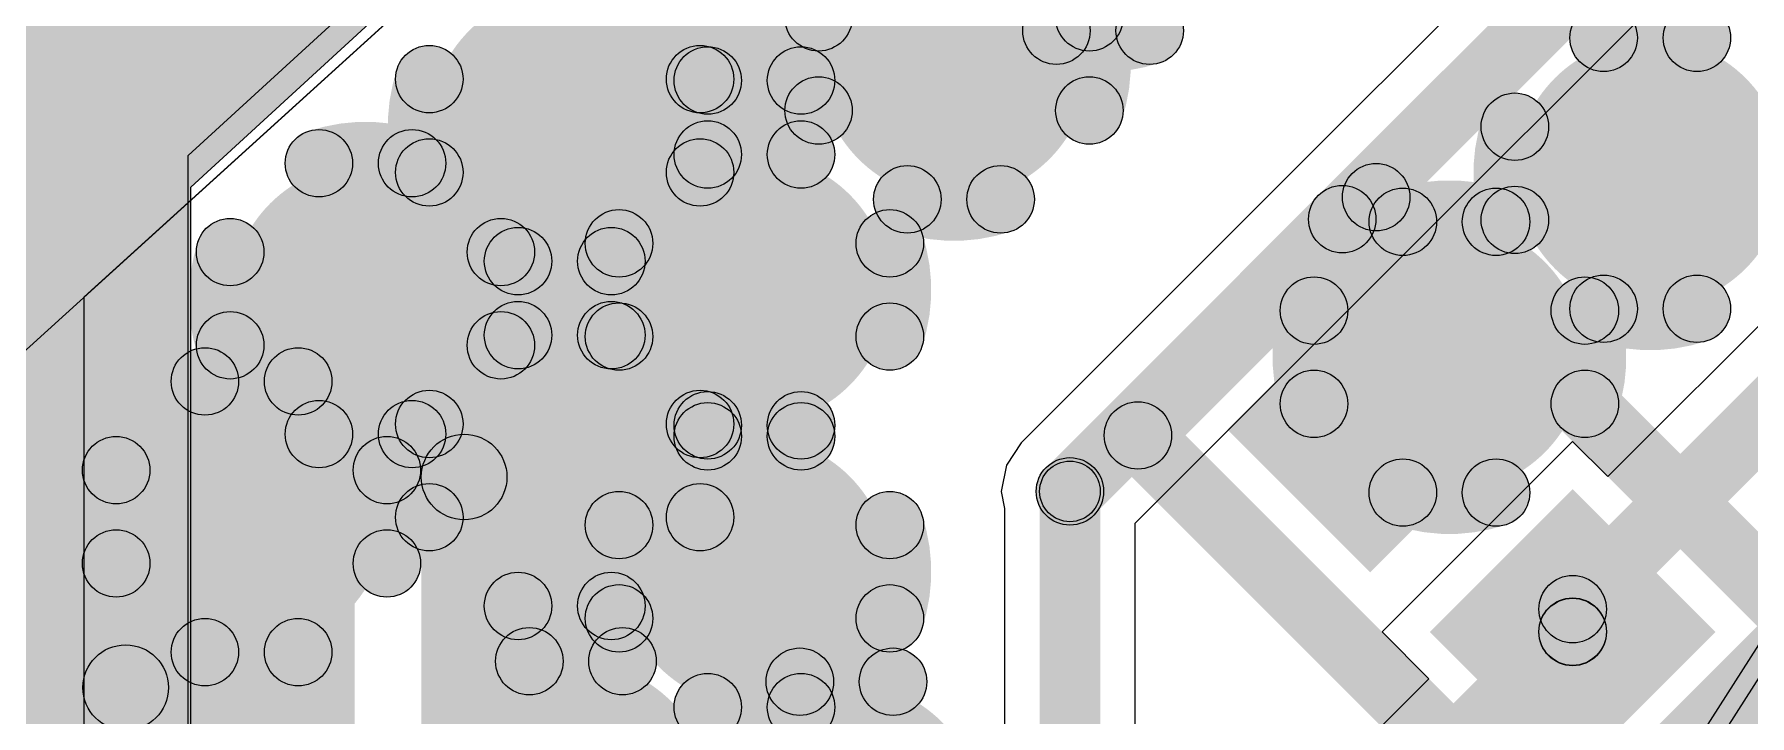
# Model space of a CAD drawing. Header units: millimetres. Extents: x -1.43 to 1.09, y -0.91 to 0.99.
# Drawn here: x -1.144 to -0.9436, y 0.1285 to 0.2081 of the extents above; entities that cross this region are included whole.
import ezdxf

# ---------------------------------------------------------------- set-up
doc = ezdxf.new("R2010")
doc.units = ezdxf.units.MM
doc.header["$MEASUREMENT"] = 0
for name, color, linetype in [('BottomLayer', 5, 'Continuous'), ('InternalPlane1', 76, 'Continuous'), ('InternalPlane2', 16, 'Continuous'), ('KeepOutLayer', 6, 'Continuous'), ('TopLayer', 1, 'Continuous'), ('TopOverlay', 2, 'Continuous'), ('TopPaste', 8, 'Continuous'), ('TopSolder', 216, 'Continuous'), ('ViaHoleLayer', 16, 'Continuous')]:
    doc.layers.add(name, color=color, linetype=linetype)

# ---------------------------------------------------------------- blocks, each defined once
blk = doc.blocks.new('24___________________13')
at = {"layer": 'TopLayer'}
for points in [[(-0.04528, 0.03806), (-0.00984, 0.03806), (-0.00984, 0.00656), (-0.04528, 0.00656)], [(0.00984, 0.03806), (0.04528, 0.03806), (0.04528, 0.00656), (0.00984, 0.00656)], [(-0.04528, -0.00525), (-0.00984, -0.00525), (-0.00984, -0.03674), (-0.04528, -0.03674)], [(0.00984, -0.00525), (0.04528, -0.00525), (0.04528, -0.03674), (0.00984, -0.03674)]]:
    blk.add_hatch(color=1, dxfattribs=at).paths.add_polyline_path(points)
at = {"layer": 'TopOverlay'}
h = blk.add_hatch(color=2, dxfattribs=at)
edge = h.paths.add_edge_path()
edge.add_arc((-0.05118, 0.04396), 0.00197, 0, 360)
h = blk.add_hatch(color=2, dxfattribs=at)
edge = h.paths.add_edge_path()
edge.add_arc((-0.05118, 0.04396), 0.00197, 0, 360)
for points in [[(-0.05118, 0.042), (-0.05118, 0.04593), (0.05118, 0.04593), (0.05118, 0.042)], [(-0.05315, 0.04396), (-0.04921, 0.04396), (-0.04921, -0.04265), (-0.05315, -0.04265)], [(0.04921, 0.04396), (0.05315, 0.04396), (0.05315, -0.04265), (0.04921, -0.04265)], [(-0.05118, -0.04462), (-0.05118, -0.04068), (0.05118, -0.04068), (0.05118, -0.04462)]]:
    blk.add_hatch(color=2, dxfattribs=at).paths.add_polyline_path(points)
h = blk.add_hatch(color=2, dxfattribs=at)
edge = h.paths.add_edge_path()
edge.add_arc((0.05118, 0.04396), 0.00197, 0, 360)
h = blk.add_hatch(color=2, dxfattribs=at)
edge = h.paths.add_edge_path()
edge.add_arc((0.05118, 0.04396), 0.00197, 0, 360)
h = blk.add_hatch(color=2, dxfattribs=at)
edge = h.paths.add_edge_path()
edge.add_arc((-0.05118, -0.04265), 0.00197, 0, 360)
h = blk.add_hatch(color=2, dxfattribs=at)
edge = h.paths.add_edge_path()
edge.add_arc((-0.05118, -0.04265), 0.00197, 0, 360)
h = blk.add_hatch(color=2, dxfattribs=at)
edge = h.paths.add_edge_path()
edge.add_arc((0.05118, -0.04265), 0.00197, 0, 360)
h = blk.add_hatch(color=2, dxfattribs=at)
edge = h.paths.add_edge_path()
edge.add_arc((0.05118, -0.04265), 0.00197, 0, 360)
at = {"layer": 'TopPaste'}
for points in [[(-0.04528, 0.03806), (-0.00984, 0.03806), (-0.00984, 0.00656), (-0.04528, 0.00656)], [(0.00984, 0.03806), (0.04528, 0.03806), (0.04528, 0.00656), (0.00984, 0.00656)], [(-0.04528, -0.00525), (-0.00984, -0.00525), (-0.00984, -0.03674), (-0.04528, -0.03674)], [(0.00984, -0.00525), (0.04528, -0.00525), (0.04528, -0.03674), (0.00984, -0.03674)]]:
    blk.add_hatch(color=8, dxfattribs=at).paths.add_polyline_path(points)
at = {"layer": 'TopSolder'}
for points in [[(-0.04528, 0.03806), (-0.00984, 0.03806), (-0.00984, 0.00656), (-0.04528, 0.00656)], [(0.00984, 0.03806), (0.04528, 0.03806), (0.04528, 0.00656), (0.00984, 0.00656)], [(-0.04528, -0.00525), (-0.00984, -0.00525), (-0.00984, -0.03674), (-0.04528, -0.03674)], [(0.00984, -0.00525), (0.04528, -0.00525), (0.04528, -0.03674), (0.00984, -0.03674)]]:
    blk.add_hatch(color=216, dxfattribs=at).paths.add_polyline_path(points)
at = {"layer": 'TopOverlay'}
for centre in [(-0.05118, 0.04396), (-0.05118, 0.04396), (0.05118, 0.04396), (0.05118, 0.04396), (-0.05118, -0.04265), (-0.05118, -0.04265), (0.05118, -0.04265), (0.05118, -0.04265)]:
    blk.add_circle(centre, 0.00197, dxfattribs=at)
blk = doc.blocks.new('P________0402__1005__16')
at = {"layer": 'TopLayer'}
for points in [[(-0.02854, 0.01181), (-0.00492, 0.01181), (-0.00492, -0.01181), (-0.02854, -0.01181)], [(0.00492, 0.01181), (0.02854, 0.01181), (0.02854, -0.01181), (0.00492, -0.01181)]]:
    blk.add_hatch(color=1, dxfattribs=at).paths.add_polyline_path(points)
at = {"layer": 'TopOverlay'}
h = blk.add_hatch(color=2, dxfattribs=at)
edge = h.paths.add_edge_path()
edge.add_arc((-0.03543, 0.01969), 0.00394, 0, 360)
h = blk.add_hatch(color=2, dxfattribs=at)
edge = h.paths.add_edge_path()
edge.add_arc((-0.03543, 0.01969), 0.00394, 0, 360)
for points in [[(-0.03543, 0.01575), (-0.03543, 0.02362), (0.03543, 0.02362), (0.03543, 0.01575)], [(-0.0315, -0.01968), (-0.03937, -0.01968), (-0.03937, 0.01969), (-0.0315, 0.01969)], [(0.03937, -0.01968), (0.0315, -0.01968), (0.0315, 0.01969), (0.03937, 0.01969)], [(-0.03543, -0.02362), (-0.03543, -0.01575), (0.03543, -0.01575), (0.03543, -0.02362)]]:
    blk.add_hatch(color=2, dxfattribs=at).paths.add_polyline_path(points)
h = blk.add_hatch(color=2, dxfattribs=at)
edge = h.paths.add_edge_path()
edge.add_arc((0.03543, 0.01969), 0.00394, 0, 360)
h = blk.add_hatch(color=2, dxfattribs=at)
edge = h.paths.add_edge_path()
edge.add_arc((0.03543, 0.01969), 0.00394, 0, 360)
h = blk.add_hatch(color=2, dxfattribs=at)
edge = h.paths.add_edge_path()
edge.add_arc((-0.03543, -0.01968), 0.00394, 0, 360)
h = blk.add_hatch(color=2, dxfattribs=at)
edge = h.paths.add_edge_path()
edge.add_arc((-0.03543, -0.01968), 0.00394, 0, 360)
h = blk.add_hatch(color=2, dxfattribs=at)
edge = h.paths.add_edge_path()
edge.add_arc((0.03543, -0.01968), 0.00394, 0, 360)
h = blk.add_hatch(color=2, dxfattribs=at)
edge = h.paths.add_edge_path()
edge.add_arc((0.03543, -0.01968), 0.00394, 0, 360)
at = {"layer": 'TopPaste'}
for points in [[(-0.02854, 0.01181), (-0.00492, 0.01181), (-0.00492, -0.01181), (-0.02854, -0.01181)], [(0.00492, 0.01181), (0.02854, 0.01181), (0.02854, -0.01181), (0.00492, -0.01181)]]:
    blk.add_hatch(color=8, dxfattribs=at).paths.add_polyline_path(points)
at = {"layer": 'TopSolder'}
for points in [[(-0.02854, 0.01181), (-0.00492, 0.01181), (-0.00492, -0.01181), (-0.02854, -0.01181)], [(0.00492, 0.01181), (0.02854, 0.01181), (0.02854, -0.01181), (0.00492, -0.01181)]]:
    blk.add_hatch(color=216, dxfattribs=at).paths.add_polyline_path(points)
at = {"layer": 'TopOverlay'}
for centre in [(-0.03543, 0.01969), (-0.03543, 0.01969), (0.03543, 0.01969), (0.03543, 0.01969), (-0.03543, -0.01968), (-0.03543, -0.01968), (0.03543, -0.01968), (0.03543, -0.01968)]:
    blk.add_circle(centre, 0.00394, dxfattribs=at)
blk = doc.blocks.new('P________0402__1005__35')
at = {"layer": 'TopLayer'}
for points in [[(-0.0315, 0.01181), (-0.00787, 0.01181), (-0.00787, -0.01181), (-0.0315, -0.01181)], [(0.00787, 0.01181), (0.0315, 0.01181), (0.0315, -0.01181), (0.00787, -0.01181)]]:
    blk.add_hatch(color=1, dxfattribs=at).paths.add_polyline_path(points)
at = {"layer": 'TopOverlay'}
h = blk.add_hatch(color=2, dxfattribs=at)
edge = h.paths.add_edge_path()
edge.add_arc((-0.04429, 0.02461), 0.005, 0, 360)
h = blk.add_hatch(color=2, dxfattribs=at)
edge = h.paths.add_edge_path()
edge.add_arc((-0.04429, 0.02461), 0.005, 0, 360)
for points in [[(-0.04429, 0.01961), (-0.04429, 0.02961), (0.04429, 0.02961), (0.04429, 0.01961)], [(-0.04929, 0.02461), (-0.03929, 0.02461), (-0.03929, -0.02461), (-0.04929, -0.02461)], [(0.03929, 0.02461), (0.04929, 0.02461), (0.04929, -0.02461), (0.03929, -0.02461)], [(-0.04429, -0.02961), (-0.04429, -0.01961), (0.04429, -0.01961), (0.04429, -0.02961)]]:
    blk.add_hatch(color=2, dxfattribs=at).paths.add_polyline_path(points)
h = blk.add_hatch(color=2, dxfattribs=at)
edge = h.paths.add_edge_path()
edge.add_arc((0.04429, 0.02461), 0.005, 0, 360)
h = blk.add_hatch(color=2, dxfattribs=at)
edge = h.paths.add_edge_path()
edge.add_arc((0.04429, 0.02461), 0.005, 0, 360)
h = blk.add_hatch(color=2, dxfattribs=at)
edge = h.paths.add_edge_path()
edge.add_arc((-0.04429, -0.02461), 0.005, 0, 360)
h = blk.add_hatch(color=2, dxfattribs=at)
edge = h.paths.add_edge_path()
edge.add_arc((-0.04429, -0.02461), 0.005, 0, 360)
h = blk.add_hatch(color=2, dxfattribs=at)
edge = h.paths.add_edge_path()
edge.add_arc((0.04429, -0.02461), 0.005, 0, 360)
h = blk.add_hatch(color=2, dxfattribs=at)
edge = h.paths.add_edge_path()
edge.add_arc((0.04429, -0.02461), 0.005, 0, 360)
at = {"layer": 'TopPaste'}
for points in [[(-0.0315, 0.01181), (-0.00787, 0.01181), (-0.00787, -0.01181), (-0.0315, -0.01181)], [(0.00787, 0.01181), (0.0315, 0.01181), (0.0315, -0.01181), (0.00787, -0.01181)]]:
    blk.add_hatch(color=8, dxfattribs=at).paths.add_polyline_path(points)
at = {"layer": 'TopSolder'}
for points in [[(-0.0315, 0.01181), (-0.00787, 0.01181), (-0.00787, -0.01181), (-0.0315, -0.01181)], [(0.00787, 0.01181), (0.0315, 0.01181), (0.0315, -0.01181), (0.00787, -0.01181)]]:
    blk.add_hatch(color=216, dxfattribs=at).paths.add_polyline_path(points)
at = {"layer": 'TopOverlay'}
for centre in [(-0.04429, 0.02461), (-0.04429, 0.02461), (0.04429, 0.02461), (0.04429, 0.02461), (-0.04429, -0.02461), (-0.04429, -0.02461), (0.04429, -0.02461), (0.04429, -0.02461)]:
    blk.add_circle(centre, 0.005, dxfattribs=at)
blk = doc.blocks.new('P________0402__1005__69')
at = {"layer": 'TopLayer'}
for points in [[(-0.0315, 0.01181), (-0.00787, 0.01181), (-0.00787, -0.01181), (-0.0315, -0.01181)], [(0.00787, 0.01181), (0.0315, 0.01181), (0.0315, -0.01181), (0.00787, -0.01181)]]:
    blk.add_hatch(color=1, dxfattribs=at).paths.add_polyline_path(points)
at = {"layer": 'TopOverlay'}
h = blk.add_hatch(color=2, dxfattribs=at)
edge = h.paths.add_edge_path()
edge.add_arc((-0.04429, 0.02461), 0.005, 0, 360)
h = blk.add_hatch(color=2, dxfattribs=at)
edge = h.paths.add_edge_path()
edge.add_arc((-0.04429, 0.02461), 0.005, 0, 360)
for points in [[(0.04429, 0.02961), (0.04429, 0.01961), (-0.04429, 0.01961), (-0.04429, 0.02961)], [(-0.04929, 0.02461), (-0.03929, 0.02461), (-0.03929, -0.02461), (-0.04929, -0.02461)], [(0.03929, 0.02461), (0.04929, 0.02461), (0.04929, -0.02461), (0.03929, -0.02461)], [(0.04429, -0.01961), (0.04429, -0.02961), (-0.04429, -0.02961), (-0.04429, -0.01961)]]:
    blk.add_hatch(color=2, dxfattribs=at).paths.add_polyline_path(points)
h = blk.add_hatch(color=2, dxfattribs=at)
edge = h.paths.add_edge_path()
edge.add_arc((0.04429, 0.02461), 0.005, 0, 360)
h = blk.add_hatch(color=2, dxfattribs=at)
edge = h.paths.add_edge_path()
edge.add_arc((0.04429, 0.02461), 0.005, 0, 360)
h = blk.add_hatch(color=2, dxfattribs=at)
edge = h.paths.add_edge_path()
edge.add_arc((-0.04429, -0.02461), 0.005, 0, 360)
h = blk.add_hatch(color=2, dxfattribs=at)
edge = h.paths.add_edge_path()
edge.add_arc((-0.04429, -0.02461), 0.005, 0, 360)
h = blk.add_hatch(color=2, dxfattribs=at)
edge = h.paths.add_edge_path()
edge.add_arc((0.04429, -0.02461), 0.005, 0, 360)
h = blk.add_hatch(color=2, dxfattribs=at)
edge = h.paths.add_edge_path()
edge.add_arc((0.04429, -0.02461), 0.005, 0, 360)
at = {"layer": 'TopPaste'}
for points in [[(-0.0315, 0.01181), (-0.00787, 0.01181), (-0.00787, -0.01181), (-0.0315, -0.01181)], [(0.00787, 0.01181), (0.0315, 0.01181), (0.0315, -0.01181), (0.00787, -0.01181)]]:
    blk.add_hatch(color=8, dxfattribs=at).paths.add_polyline_path(points)
at = {"layer": 'TopSolder'}
for points in [[(-0.0315, 0.01181), (-0.00787, 0.01181), (-0.00787, -0.01181), (-0.0315, -0.01181)], [(0.00787, 0.01181), (0.0315, 0.01181), (0.0315, -0.01181), (0.00787, -0.01181)]]:
    blk.add_hatch(color=216, dxfattribs=at).paths.add_polyline_path(points)
at = {"layer": 'TopOverlay'}
for centre in [(-0.04429, 0.02461), (-0.04429, 0.02461), (0.04429, 0.02461), (0.04429, 0.02461), (-0.04429, -0.02461), (-0.04429, -0.02461), (0.04429, -0.02461), (0.04429, -0.02461)]:
    blk.add_circle(centre, 0.005, dxfattribs=at)

msp = doc.modelspace()

# ---------------------------------------------------------------- hatches: boundary and pattern name
at = {"layer": 'BottomLayer'}
h = msp.add_hatch(color=5, dxfattribs=at)
edge = h.paths.add_edge_path()
edge.add_arc((-1.05987, 0.21852), 0.01181, 0, 360)
h = msp.add_hatch(color=5, dxfattribs=at)
edge = h.paths.add_edge_path()
edge.add_arc((-1.03655, 0.20464), 0.01181, 0, 360)
h = msp.add_hatch(color=5, dxfattribs=at)
edge = h.paths.add_edge_path()
edge.add_arc((-1.08204, 0.19741), 0.01181, 0, 360)
h = msp.add_hatch(color=5, dxfattribs=at)
edge = h.paths.add_edge_path()
edge.add_arc((-0.95519, 0.19185), 0.01181, 0, 360)
h = msp.add_hatch(color=5, dxfattribs=at)
edge = h.paths.add_edge_path()
edge.add_arc((-1.10531, 0.1772), 0.01181, 0, 360)
h = msp.add_hatch(color=5, dxfattribs=at)
edge = h.paths.add_edge_path()
edge.add_arc((-1.05987, 0.17823), 0.01181, 0, 360)
h = msp.add_hatch(color=5, dxfattribs=at)
edge = h.paths.add_edge_path()
edge.add_arc((-0.97866, 0.17037), 0.01181, 0, 360)
h = msp.add_hatch(color=5, dxfattribs=at)
edge = h.paths.add_edge_path()
edge.add_arc((-1.08204, 0.15712), 0.01181, 0, 360)
h = msp.add_hatch(color=5, dxfattribs=at)
edge = h.paths.add_edge_path()
edge.add_arc((-1.11863, 0.15172), 0.01181, 0, 360)
h = msp.add_hatch(color=5, dxfattribs=at)
edge = h.paths.add_edge_path()
edge.add_arc((-1.05987, 0.1453), 0.01181, 0, 360)
h = msp.add_hatch(color=5, dxfattribs=at)
edge = h.paths.add_edge_path()
edge.add_arc((-1.08073, 0.11902), 0.01181, 0, 360)
at = {"layer": 'InternalPlane1'}
for points in [[(-1.18421, 0.20953), (-1.14785, 0.16993), (-0.99531, 0.31001), (-1.03167, 0.3496)], [(-1.18975, 0.00516), (-1.12573, 0.00516), (-1.12573, 0.21226), (-1.18975, 0.21226)], [(-1.01342, -0.00752), (-1.0267, 0.00095), (-0.92706, 0.15702), (-0.91379, 0.14855)]]:
    msp.add_hatch(color=76, dxfattribs=at).paths.add_polyline_path(points)
h = msp.add_hatch(color=76, dxfattribs=at)
edge = h.paths.add_edge_path()
edge.add_arc((-1.05237, 0.21008), 0.00394, 0, 360)
h = msp.add_hatch(color=76, dxfattribs=at)
edge = h.paths.add_edge_path()
edge.add_arc((-1.02073, 0.21008), 0.00394, 0, 360)
h = msp.add_hatch(color=76, dxfattribs=at)
edge = h.paths.add_edge_path()
edge.add_arc((-1.02458, 0.20852), 0.00394, 0, 360)
h = msp.add_hatch(color=76, dxfattribs=at)
edge = h.paths.add_edge_path()
edge.add_arc((-1.01368, 0.20852), 0.00394, 0, 360)
h = msp.add_hatch(color=76, dxfattribs=at)
edge = h.paths.add_edge_path()
edge.add_arc((-0.96064, 0.20768), 0.00394, 0, 360)
h = msp.add_hatch(color=76, dxfattribs=at)
edge = h.paths.add_edge_path()
edge.add_arc((-0.94974, 0.20768), 0.00394, 0, 360)
h = msp.add_hatch(color=76, dxfattribs=at)
edge = h.paths.add_edge_path()
edge.add_arc((-1.09786, 0.20286), 0.00394, 0, 360)
h = msp.add_hatch(color=76, dxfattribs=at)
edge = h.paths.add_edge_path()
edge.add_arc((-1.06622, 0.20286), 0.00394, 0, 360)
h = msp.add_hatch(color=76, dxfattribs=at)
edge = h.paths.add_edge_path()
edge.add_arc((-1.06532, 0.2027), 0.00394, 0, 360)
h = msp.add_hatch(color=76, dxfattribs=at)
edge = h.paths.add_edge_path()
edge.add_arc((-1.05442, 0.2027), 0.00394, 0, 360)
h = msp.add_hatch(color=76, dxfattribs=at)
edge = h.paths.add_edge_path()
edge.add_arc((-1.05237, 0.19919), 0.00394, 0, 360)
h = msp.add_hatch(color=76, dxfattribs=at)
edge = h.paths.add_edge_path()
edge.add_arc((-1.02073, 0.19919), 0.00394, 0, 360)
h = msp.add_hatch(color=76, dxfattribs=at)
edge = h.paths.add_edge_path()
edge.add_arc((-0.97101, 0.1973), 0.00394, 0, 360)
h = msp.add_hatch(color=76, dxfattribs=at)
edge = h.paths.add_edge_path()
edge.add_arc((-1.11076, 0.19303), 0.00394, 0, 360)
h = msp.add_hatch(color=76, dxfattribs=at)
edge = h.paths.add_edge_path()
edge.add_arc((-1.09987, 0.19303), 0.00394, 0, 360)
h = msp.add_hatch(color=76, dxfattribs=at)
edge = h.paths.add_edge_path()
edge.add_arc((-1.06532, 0.19405), 0.00394, 0, 360)
h = msp.add_hatch(color=76, dxfattribs=at)
edge = h.paths.add_edge_path()
edge.add_arc((-1.05442, 0.19405), 0.00394, 0, 360)
h = msp.add_hatch(color=76, dxfattribs=at)
edge = h.paths.add_edge_path()
edge.add_arc((-1.09786, 0.19196), 0.00394, 0, 360)
h = msp.add_hatch(color=76, dxfattribs=at)
edge = h.paths.add_edge_path()
edge.add_arc((-1.06622, 0.19196), 0.00394, 0, 360)
h = msp.add_hatch(color=76, dxfattribs=at)
edge = h.paths.add_edge_path()
edge.add_arc((-1.042, 0.18881), 0.00394, 0, 360)
h = msp.add_hatch(color=76, dxfattribs=at)
edge = h.paths.add_edge_path()
edge.add_arc((-1.0311, 0.18881), 0.00394, 0, 360)
h = msp.add_hatch(color=76, dxfattribs=at)
edge = h.paths.add_edge_path()
edge.add_arc((-0.9841, 0.18619), 0.00394, 0, 360)
h = msp.add_hatch(color=76, dxfattribs=at)
edge = h.paths.add_edge_path()
edge.add_arc((-0.97321, 0.18619), 0.00394, 0, 360)
h = msp.add_hatch(color=76, dxfattribs=at)
edge = h.paths.add_edge_path()
edge.add_arc((-0.97101, 0.18641), 0.00394, 0, 360)
h = msp.add_hatch(color=76, dxfattribs=at)
edge = h.paths.add_edge_path()
edge.add_arc((-1.12113, 0.18265), 0.00394, 0, 360)
h = msp.add_hatch(color=76, dxfattribs=at)
edge = h.paths.add_edge_path()
edge.add_arc((-1.08949, 0.18265), 0.00394, 0, 360)
h = msp.add_hatch(color=76, dxfattribs=at)
edge = h.paths.add_edge_path()
edge.add_arc((-1.07569, 0.18367), 0.00394, 0, 360)
h = msp.add_hatch(color=76, dxfattribs=at)
edge = h.paths.add_edge_path()
edge.add_arc((-1.04405, 0.18367), 0.00394, 0, 360)
h = msp.add_hatch(color=76, dxfattribs=at)
edge = h.paths.add_edge_path()
edge.add_arc((-1.08749, 0.18159), 0.00394, 0, 360)
h = msp.add_hatch(color=76, dxfattribs=at)
edge = h.paths.add_edge_path()
edge.add_arc((-1.07659, 0.18159), 0.00394, 0, 360)
h = msp.add_hatch(color=76, dxfattribs=at)
edge = h.paths.add_edge_path()
edge.add_arc((-0.99448, 0.17581), 0.00394, 0, 360)
h = msp.add_hatch(color=76, dxfattribs=at)
edge = h.paths.add_edge_path()
edge.add_arc((-0.96283, 0.17581), 0.00394, 0, 360)
h = msp.add_hatch(color=76, dxfattribs=at)
edge = h.paths.add_edge_path()
edge.add_arc((-0.96064, 0.17603), 0.00394, 0, 360)
h = msp.add_hatch(color=76, dxfattribs=at)
edge = h.paths.add_edge_path()
edge.add_arc((-0.94974, 0.17603), 0.00394, 0, 360)
h = msp.add_hatch(color=76, dxfattribs=at)
edge = h.paths.add_edge_path()
edge.add_arc((-1.08749, 0.17294), 0.00394, 0, 360)
h = msp.add_hatch(color=76, dxfattribs=at)
edge = h.paths.add_edge_path()
edge.add_arc((-1.07659, 0.17294), 0.00394, 0, 360)
h = msp.add_hatch(color=76, dxfattribs=at)
edge = h.paths.add_edge_path()
edge.add_arc((-1.07569, 0.17278), 0.00394, 0, 360)
h = msp.add_hatch(color=76, dxfattribs=at)
edge = h.paths.add_edge_path()
edge.add_arc((-1.04405, 0.17278), 0.00394, 0, 360)
h = msp.add_hatch(color=76, dxfattribs=at)
edge = h.paths.add_edge_path()
edge.add_arc((-1.12113, 0.17176), 0.00394, 0, 360)
h = msp.add_hatch(color=76, dxfattribs=at)
edge = h.paths.add_edge_path()
edge.add_arc((-1.08949, 0.17176), 0.00394, 0, 360)
h = msp.add_hatch(color=76, dxfattribs=at)
edge = h.paths.add_edge_path()
edge.add_arc((-1.12408, 0.16754), 0.00394, 0, 360)
h = msp.add_hatch(color=76, dxfattribs=at)
edge = h.paths.add_edge_path()
edge.add_arc((-1.11318, 0.16754), 0.00394, 0, 360)
h = msp.add_hatch(color=76, dxfattribs=at)
edge = h.paths.add_edge_path()
edge.add_arc((-0.99448, 0.16492), 0.00394, 0, 360)
h = msp.add_hatch(color=76, dxfattribs=at)
edge = h.paths.add_edge_path()
edge.add_arc((-0.96283, 0.16492), 0.00394, 0, 360)
h = msp.add_hatch(color=76, dxfattribs=at)
edge = h.paths.add_edge_path()
edge.add_arc((-1.09786, 0.16256), 0.00394, 0, 360)
h = msp.add_hatch(color=76, dxfattribs=at)
edge = h.paths.add_edge_path()
edge.add_arc((-1.06622, 0.16256), 0.00394, 0, 360)
h = msp.add_hatch(color=76, dxfattribs=at)
edge = h.paths.add_edge_path()
edge.add_arc((-1.11076, 0.16138), 0.00394, 0, 360)
h = msp.add_hatch(color=76, dxfattribs=at)
edge = h.paths.add_edge_path()
edge.add_arc((-1.09987, 0.16138), 0.00394, 0, 360)
h = msp.add_hatch(color=76, dxfattribs=at)
edge = h.paths.add_edge_path()
edge.add_arc((-1.06532, 0.16241), 0.00394, 0, 360)
h = msp.add_hatch(color=76, dxfattribs=at)
edge = h.paths.add_edge_path()
edge.add_arc((-1.06532, 0.16112), 0.00394, 0, 360)
h = msp.add_hatch(color=76, dxfattribs=at)
edge = h.paths.add_edge_path()
edge.add_arc((-1.05442, 0.16241), 0.00394, 0, 360)
h = msp.add_hatch(color=76, dxfattribs=at)
edge = h.paths.add_edge_path()
edge.add_arc((-1.05442, 0.16112), 0.00394, 0, 360)
h = msp.add_hatch(color=76, dxfattribs=at)
edge = h.paths.add_edge_path()
edge.add_arc((-1.13445, 0.15717), 0.00394, 0, 360)
h = msp.add_hatch(color=76, dxfattribs=at)
edge = h.paths.add_edge_path()
edge.add_arc((-1.10281, 0.15717), 0.00394, 0, 360)
h = msp.add_hatch(color=76, dxfattribs=at)
edge = h.paths.add_edge_path()
edge.add_arc((-0.9841, 0.15455), 0.00394, 0, 360)
h = msp.add_hatch(color=76, dxfattribs=at)
edge = h.paths.add_edge_path()
edge.add_arc((-0.97321, 0.15455), 0.00394, 0, 360)
h = msp.add_hatch(color=76, dxfattribs=at)
edge = h.paths.add_edge_path()
edge.add_arc((-1.09786, 0.15167), 0.00394, 0, 360)
h = msp.add_hatch(color=76, dxfattribs=at)
edge = h.paths.add_edge_path()
edge.add_arc((-1.07569, 0.15075), 0.00394, 0, 360)
h = msp.add_hatch(color=76, dxfattribs=at)
edge = h.paths.add_edge_path()
edge.add_arc((-1.06622, 0.15167), 0.00394, 0, 360)
h = msp.add_hatch(color=76, dxfattribs=at)
edge = h.paths.add_edge_path()
edge.add_arc((-1.04405, 0.15075), 0.00394, 0, 360)
h = msp.add_hatch(color=76, dxfattribs=at)
edge = h.paths.add_edge_path()
edge.add_arc((-1.13445, 0.14627), 0.00394, 0, 360)
h = msp.add_hatch(color=76, dxfattribs=at)
edge = h.paths.add_edge_path()
edge.add_arc((-1.10281, 0.14627), 0.00394, 0, 360)
h = msp.add_hatch(color=76, dxfattribs=at)
edge = h.paths.add_edge_path()
edge.add_arc((-1.08749, 0.1413), 0.00394, 0, 360)
h = msp.add_hatch(color=76, dxfattribs=at)
edge = h.paths.add_edge_path()
edge.add_arc((-1.07659, 0.1413), 0.00394, 0, 360)
h = msp.add_hatch(color=76, dxfattribs=at)
edge = h.paths.add_edge_path()
edge.add_arc((-1.07569, 0.13985), 0.00394, 0, 360)
h = msp.add_hatch(color=76, dxfattribs=at)
edge = h.paths.add_edge_path()
edge.add_arc((-1.04405, 0.13985), 0.00394, 0, 360)
h = msp.add_hatch(color=76, dxfattribs=at)
edge = h.paths.add_edge_path()
edge.add_arc((-1.12408, 0.1359), 0.00394, 0, 360)
h = msp.add_hatch(color=76, dxfattribs=at)
edge = h.paths.add_edge_path()
edge.add_arc((-1.11318, 0.1359), 0.00394, 0, 360)
h = msp.add_hatch(color=76, dxfattribs=at)
edge = h.paths.add_edge_path()
edge.add_arc((-1.08617, 0.13484), 0.00394, 0, 360)
h = msp.add_hatch(color=76, dxfattribs=at)
edge = h.paths.add_edge_path()
edge.add_arc((-1.07528, 0.13484), 0.00394, 0, 360)
h = msp.add_hatch(color=76, dxfattribs=at)
edge = h.paths.add_edge_path()
edge.add_arc((-1.05456, 0.13245), 0.00394, 0, 360)
h = msp.add_hatch(color=76, dxfattribs=at)
edge = h.paths.add_edge_path()
edge.add_arc((-1.04367, 0.13245), 0.00394, 0, 360)
h = msp.add_hatch(color=76, dxfattribs=at)
edge = h.paths.add_edge_path()
edge.add_arc((-1.06532, 0.12948), 0.00394, 0, 360)
h = msp.add_hatch(color=76, dxfattribs=at)
edge = h.paths.add_edge_path()
edge.add_arc((-1.05442, 0.12948), 0.00394, 0, 360)
at = {"layer": 'InternalPlane2'}
for points in [[(-1.18603, 0.21183), (-1.14967, 0.17223), (-0.99713, 0.31231), (-1.03349, 0.35191)], [(-1.19005, 0.00456), (-1.12603, 0.00456), (-1.12603, 0.21166), (-1.19005, 0.21166)], [(-1.01342, -0.00752), (-1.0267, 0.00095), (-0.92706, 0.15702), (-0.91379, 0.14855)]]:
    msp.add_hatch(color=16, dxfattribs=at).paths.add_polyline_path(points)
h = msp.add_hatch(color=16, dxfattribs=at)
edge = h.paths.add_edge_path()
edge.add_arc((-1.05987, 0.21852), 0.01575, 0, 360)
h = msp.add_hatch(color=16, dxfattribs=at)
edge = h.paths.add_edge_path()
edge.add_arc((-1.03655, 0.20464), 0.01575, 0, 360)
h = msp.add_hatch(color=16, dxfattribs=at)
edge = h.paths.add_edge_path()
edge.add_arc((-1.08204, 0.19741), 0.01575, 0, 360)
h = msp.add_hatch(color=16, dxfattribs=at)
edge = h.paths.add_edge_path()
edge.add_arc((-0.95519, 0.19185), 0.01575, 0, 360)
h = msp.add_hatch(color=16, dxfattribs=at)
edge = h.paths.add_edge_path()
edge.add_arc((-1.10531, 0.1772), 0.01575, 0, 360)
h = msp.add_hatch(color=16, dxfattribs=at)
edge = h.paths.add_edge_path()
edge.add_arc((-1.05987, 0.17823), 0.01575, 0, 360)
h = msp.add_hatch(color=16, dxfattribs=at)
edge = h.paths.add_edge_path()
edge.add_arc((-0.97866, 0.17037), 0.01575, 0, 360)
h = msp.add_hatch(color=16, dxfattribs=at)
edge = h.paths.add_edge_path()
edge.add_arc((-1.08204, 0.15712), 0.01575, 0, 360)
h = msp.add_hatch(color=16, dxfattribs=at)
edge = h.paths.add_edge_path()
edge.add_arc((-1.11863, 0.15172), 0.01575, 0, 360)
h = msp.add_hatch(color=16, dxfattribs=at)
edge = h.paths.add_edge_path()
edge.add_arc((-1.05987, 0.1453), 0.01575, 0, 360)
h = msp.add_hatch(color=16, dxfattribs=at)
edge = h.paths.add_edge_path()
edge.add_arc((-1.08073, 0.11902), 0.01575, 0, 360)
h = msp.add_hatch(color=16, dxfattribs=at)
edge = h.paths.add_edge_path()
edge.add_arc((-1.04912, 0.11663), 0.01575, 0, 360)
at = {"layer": 'KeepOutLayer'}
msp.add_hatch(color=6, dxfattribs=at).paths.add_polyline_path([(-1.15493, 0.16798), (-0.88101, 0.41649), (-0.93215, 0.47285), (-1.20606, 0.22434)])
at = {"layer": 'TopLayer'}
h = msp.add_hatch(color=1, dxfattribs=at)
edge = h.paths.add_edge_path()
edge.add_arc((-1.05987, 0.21852), 0.01181, 0, 360)
for points in [[(-0.9884, 0.18372), (-0.99397, 0.18929), (-0.95284, 0.23041), (-0.94728, 0.22484)], [(-0.96148, 0.13814), (-0.96704, 0.14371), (-0.91393, 0.19683), (-0.90836, 0.19126)], [(-0.99118, 0.18257), (-0.99118, 0.19044), (-0.99118, 0.19044), (-0.99118, 0.18257)], [(-1.02022, 0.1519), (-1.02578, 0.15747), (-0.99397, 0.18929), (-0.9884, 0.18372)], [(-1.01946, 0.03896), (-1.02654, 0.03896), (-1.02654, 0.15469), (-1.01946, 0.15469)], [(-1.0064, 0.09055), (-1.01197, 0.09612), (-0.96704, 0.14105), (-0.96148, 0.13548)], [(-0.96032, 0.1383), (-0.9682, 0.1383), (-0.9682, 0.14093), (-0.96032, 0.14093)]]:
    msp.add_hatch(color=1, dxfattribs=at).paths.add_polyline_path(points)
h = msp.add_hatch(color=1, dxfattribs=at)
edge = h.paths.add_edge_path()
edge.add_arc((-1.03655, 0.20464), 0.01181, 0, 360)
h = msp.add_hatch(color=1, dxfattribs=at)
edge = h.paths.add_edge_path()
edge.add_arc((-1.08204, 0.19741), 0.01181, 0, 360)
h = msp.add_hatch(color=1, dxfattribs=at)
edge = h.paths.add_edge_path()
edge.add_arc((-0.95519, 0.19185), 0.01181, 0, 360)
h = msp.add_hatch(color=1, dxfattribs=at)
edge = h.paths.add_edge_path()
edge.add_arc((-0.99118, 0.1865), 0.00394, 0, 360)
h = msp.add_hatch(color=1, dxfattribs=at)
edge = h.paths.add_edge_path()
edge.add_arc((-0.99118, 0.1865), 0.00394, 0, 360)
h = msp.add_hatch(color=1, dxfattribs=at)
edge = h.paths.add_edge_path()
edge.add_arc((-0.99118, 0.1865), 0.00394, 0, 360)
h = msp.add_hatch(color=1, dxfattribs=at)
edge = h.paths.add_edge_path()
edge.add_arc((-0.99118, 0.1865), 0.00394, 0, 360)
h = msp.add_hatch(color=1, dxfattribs=at)
edge = h.paths.add_edge_path()
edge.add_arc((-1.10531, 0.1772), 0.01181, 0, 360)
h = msp.add_hatch(color=1, dxfattribs=at)
edge = h.paths.add_edge_path()
edge.add_arc((-1.05987, 0.17823), 0.01181, 0, 360)
h = msp.add_hatch(color=1, dxfattribs=at)
edge = h.paths.add_edge_path()
edge.add_arc((-0.97866, 0.17037), 0.01181, 0, 360)
h = msp.add_hatch(color=1, dxfattribs=at)
edge = h.paths.add_edge_path()
edge.add_arc((-1.08204, 0.15712), 0.01181, 0, 360)
h = msp.add_hatch(color=1, dxfattribs=at)
edge = h.paths.add_edge_path()
edge.add_arc((-1.11863, 0.15172), 0.01181, 0, 360)
h = msp.add_hatch(color=1, dxfattribs=at)
edge = h.paths.add_edge_path()
edge.add_arc((-1.023, 0.15469), 0.00394, 0, 360)
h = msp.add_hatch(color=1, dxfattribs=at)
edge = h.paths.add_edge_path()
edge.add_arc((-1.05987, 0.1453), 0.01181, 0, 360)
h = msp.add_hatch(color=1, dxfattribs=at)
edge = h.paths.add_edge_path()
edge.add_arc((-1.023, 0.15469), 0.00354, 0, 360)
h = msp.add_hatch(color=1, dxfattribs=at)
edge = h.paths.add_edge_path()
edge.add_arc((-0.96426, 0.14093), 0.00394, 0, 360)
h = msp.add_hatch(color=1, dxfattribs=at)
edge = h.paths.add_edge_path()
edge.add_arc((-0.96426, 0.14093), 0.00394, 0, 360)
h = msp.add_hatch(color=1, dxfattribs=at)
edge = h.paths.add_edge_path()
edge.add_arc((-0.96426, 0.1383), 0.00394, 0, 360)
h = msp.add_hatch(color=1, dxfattribs=at)
edge = h.paths.add_edge_path()
edge.add_arc((-0.96426, 0.13826), 0.00394, 0, 360)
h = msp.add_hatch(color=1, dxfattribs=at)
edge = h.paths.add_edge_path()
edge.add_arc((-1.08073, 0.11902), 0.01181, 0, 360)
at = {"layer": 'ViaHoleLayer'}
h = msp.add_hatch(color=16, dxfattribs=at)
edge = h.paths.add_edge_path()
edge.add_arc((-1.03655, 0.20464), 0.00591, 0, 360)
h = msp.add_hatch(color=16, dxfattribs=at)
edge = h.paths.add_edge_path()
edge.add_arc((-1.08204, 0.19741), 0.00591, 0, 360)
h = msp.add_hatch(color=16, dxfattribs=at)
edge = h.paths.add_edge_path()
edge.add_arc((-0.95519, 0.19185), 0.00591, 0, 360)
h = msp.add_hatch(color=16, dxfattribs=at)
edge = h.paths.add_edge_path()
edge.add_arc((-1.10531, 0.1772), 0.00591, 0, 360)
h = msp.add_hatch(color=16, dxfattribs=at)
edge = h.paths.add_edge_path()
edge.add_arc((-1.05987, 0.17823), 0.00591, 0, 360)
h = msp.add_hatch(color=16, dxfattribs=at)
edge = h.paths.add_edge_path()
edge.add_arc((-0.97866, 0.17037), 0.00591, 0, 360)
h = msp.add_hatch(color=16, dxfattribs=at)
edge = h.paths.add_edge_path()
edge.add_arc((-1.08204, 0.15712), 0.00591, 0, 360)
h = msp.add_hatch(color=16, dxfattribs=at)
edge = h.paths.add_edge_path()
edge.add_arc((-1.11863, 0.15172), 0.00591, 0, 360)
h = msp.add_hatch(color=16, dxfattribs=at)
edge = h.paths.add_edge_path()
edge.add_arc((-1.05987, 0.1453), 0.00591, 0, 360)

# ---------------------------------------------------------------- linework, layer by layer
at = {"layer": 'BottomLayer'}
for p, q in [((-1.14875, 0.16782), (-1.06348, 0.24519)), ((-0.92888, 0.15819), (-1.02852, 0.00211))]:
    msp.add_line(p, q, dxfattribs=at)
at = {"layer": 'InternalPlane1'}
for p, q in [((-1.12573, 0.19024), (-0.99531, 0.31001)), ((-1.12573, 0.00516), (-1.12573, 0.19024)), ((-0.92712, 0.15706), (-1.02675, 0.00099))]:
    msp.add_line(p, q, dxfattribs=at)
at = {"layer": 'InternalPlane1', "const_width": 0.00787}
for points in [[(-1.05237, 0.19919, -0.167343), (-1.05237, 0.21008)], [(-1.02073, 0.21008, -0.167343), (-1.02073, 0.19919)], [(-0.96064, 0.20768, -0.167343), (-0.94974, 0.20768)], [(-1.01368, 0.20852, -0.167343), (-1.02458, 0.20852)], [(-1.09786, 0.19196, -0.167343), (-1.09786, 0.20286)], [(-1.06622, 0.20286, -0.167343), (-1.06622, 0.19196)], [(-1.05442, 0.2027, -0.167343), (-1.06532, 0.2027)], [(-0.97101, 0.18641, -0.167343), (-0.97101, 0.1973)], [(-1.06532, 0.19405, -0.167343), (-1.05442, 0.19405)], [(-1.11076, 0.19303, -0.167343), (-1.09987, 0.19303)], [(-1.0311, 0.18881, -0.167343), (-1.042, 0.18881)], [(-0.9841, 0.18619, -0.167343), (-0.97321, 0.18619)], [(-1.12113, 0.17176, -0.167343), (-1.12113, 0.18265)], [(-1.08949, 0.18265, -0.167343), (-1.08949, 0.17176)], [(-1.07569, 0.17278, -0.167343), (-1.07569, 0.18367)], [(-1.04405, 0.18367, -0.167343), (-1.04405, 0.17278)], [(-1.07659, 0.18159, -0.167343), (-1.08749, 0.18159)], [(-0.99448, 0.16492, -0.167343), (-0.99448, 0.17581)], [(-0.96283, 0.17581, -0.167343), (-0.96283, 0.16492)], [(-0.94974, 0.17603, -0.167343), (-0.96064, 0.17603)], [(-1.08749, 0.17294, -0.167343), (-1.07659, 0.17294)], [(-1.12408, 0.16754, -0.167343), (-1.11318, 0.16754)], [(-1.09786, 0.15167, -0.167343), (-1.09786, 0.16256)], [(-1.06622, 0.16256, -0.167343), (-1.06622, 0.15167)], [(-1.09987, 0.16138, -0.167343), (-1.11076, 0.16138)], [(-1.05442, 0.16241, -0.167343), (-1.06532, 0.16241)], [(-1.06532, 0.16112, -0.167343), (-1.05442, 0.16112)], [(-1.13445, 0.14627, -0.167343), (-1.13445, 0.15717)], [(-1.10281, 0.15717, -0.167343), (-1.10281, 0.14627)], [(-0.97321, 0.15455, -0.167343), (-0.9841, 0.15455)], [(-1.07569, 0.13985, -0.167343), (-1.07569, 0.15075)], [(-1.04405, 0.15075, -0.167343), (-1.04405, 0.13985)], [(-1.07659, 0.1413, -0.167343), (-1.08749, 0.1413)], [(-1.11318, 0.1359, -0.167343), (-1.12408, 0.1359)], [(-1.08617, 0.13484, -0.167343), (-1.07528, 0.13484)], [(-1.05456, 0.13245, -0.167343), (-1.04367, 0.13245)], [(-1.05442, 0.12948, -0.167343), (-1.06532, 0.12948)]]:
    msp.add_lwpolyline(points, format="xyb", dxfattribs=at)
at = {"layer": 'InternalPlane1'}
for centre in [(-1.05237, 0.21008), (-1.02073, 0.21008), (-1.02458, 0.20852), (-1.01368, 0.20852), (-0.96064, 0.20768), (-0.94974, 0.20768), (-1.09786, 0.20286), (-1.06622, 0.20286), (-1.06532, 0.2027), (-1.05442, 0.2027), (-1.05237, 0.19919), (-1.02073, 0.19919), (-0.97101, 0.1973), (-1.11076, 0.19303), (-1.09987, 0.19303), (-1.06532, 0.19405), (-1.05442, 0.19405), (-1.09786, 0.19196), (-1.06622, 0.19196), (-1.042, 0.18881), (-1.0311, 0.18881), (-0.9841, 0.18619), (-0.97321, 0.18619), (-0.97101, 0.18641), (-1.12113, 0.18265), (-1.08949, 0.18265), (-1.07569, 0.18367), (-1.04405, 0.18367), (-1.08749, 0.18159), (-1.07659, 0.18159), (-0.99448, 0.17581), (-0.96283, 0.17581), (-0.96064, 0.17603), (-0.94974, 0.17603), (-1.08749, 0.17294), (-1.07659, 0.17294), (-1.07569, 0.17278), (-1.04405, 0.17278), (-1.12113, 0.17176), (-1.08949, 0.17176), (-1.12408, 0.16754), (-1.11318, 0.16754), (-0.99448, 0.16492), (-0.96283, 0.16492), (-1.09786, 0.16256), (-1.06622, 0.16256), (-1.11076, 0.16138), (-1.09987, 0.16138), (-1.06532, 0.16241), (-1.06532, 0.16112), (-1.05442, 0.16241), (-1.05442, 0.16112), (-1.13445, 0.15717), (-1.10281, 0.15717), (-0.9841, 0.15455), (-0.97321, 0.15455), (-1.09786, 0.15167), (-1.07569, 0.15075), (-1.06622, 0.15167), (-1.04405, 0.15075), (-1.13445, 0.14627), (-1.10281, 0.14627), (-1.08749, 0.1413), (-1.07659, 0.1413), (-1.07569, 0.13985), (-1.04405, 0.13985), (-1.12408, 0.1359), (-1.11318, 0.1359), (-1.08617, 0.13484), (-1.07528, 0.13484), (-1.05456, 0.13245), (-1.04367, 0.13245), (-1.06532, 0.12948), (-1.05442, 0.12948)]:
    msp.add_circle(centre, 0.00394, dxfattribs=at)
at = {"layer": 'InternalPlane2'}
for p, q in [((-1.12603, 0.19394), (-0.99713, 0.31231)), ((-1.12603, 0.00456), (-1.12603, 0.19394)), ((-0.92712, 0.15706), (-1.02675, 0.00099))]:
    msp.add_line(p, q, dxfattribs=at)
at = {"layer": 'TopLayer'}
for p, q in [((-1.13818, 0.17742), (-1.06254, 0.24605)), ((-0.95935, 0.22969), (-0.99686, 0.19218)), ((-0.98551, 0.18083), (-0.94438, 0.22195)), ((-0.99686, 0.19218), (-1.02868, 0.16036)), ((-0.99686, 0.19218), (-0.99686, 0.19218)), ((-0.99686, 0.19218), (-0.99686, 0.19218)), ((-0.92906, 0.18748), (-0.96013, 0.15641)), ((-1.01537, 0.15096), (-0.98551, 0.18083)), ((-0.98551, 0.18083), (-0.98551, 0.18083)), ((-1.13818, 0.08722), (-1.13818, 0.17742)), ((-1.02868, 0.16036), (-1.03042, 0.15776)), ((-0.96426, 0.16053), (-0.98653, 0.13826)), ((-0.96013, 0.15641), (-0.96426, 0.16053)), ((-1.03042, 0.15776), (-1.03103, 0.15469)), ((-1.03103, 0.15469), (-1.03063, 0.15267)), ((-1.03063, 0.15267), (-1.03063, 0.04212)), ((-1.01537, 0.10557), (-1.01537, 0.15096)), ((-0.98653, 0.13826), (-0.98107, 0.1328)), ((-0.98107, 0.1328), (-1.01037, 0.1035))]:
    msp.add_line(p, q, dxfattribs=at)
at = {"layer": 'TopLayer', "const_width": 0.01575}
msp.add_lwpolyline([(-1.15776, 0.15065, -0.198912), (-1.12847, 0.22136)], format="xyb", dxfattribs=at)
at = {"layer": 'TopLayer'}
for centre, radius in [((-0.99118, 0.1865), 0.00394), ((-0.99118, 0.1865), 0.00394), ((-0.99118, 0.1865), 0.00394), ((-0.99118, 0.1865), 0.00394), ((-1.023, 0.15469), 0.00394), ((-1.023, 0.15469), 0.00354), ((-0.96426, 0.14093), 0.00394), ((-0.96426, 0.14093), 0.00394), ((-0.96426, 0.1383), 0.00394), ((-0.96426, 0.13826), 0.00394)]:
    msp.add_circle(centre, radius, dxfattribs=at)

# ---------------------------------------------------------------- block references
for name, p, rotation in [('24___________________13', (-0.88898, 0.22125), 20), ('P________0402__1005__16', (-0.97609, 0.15009), 315), ('P________0402__1005__69', (-1.13808, 0.13176), 180), ('P________0402__1005__35', (-1.15795, 0.08747), 90)]:
    msp.add_blockref(name, p, dxfattribs=dict(rotation=rotation))

doc.saveas('drawing.dxf')
